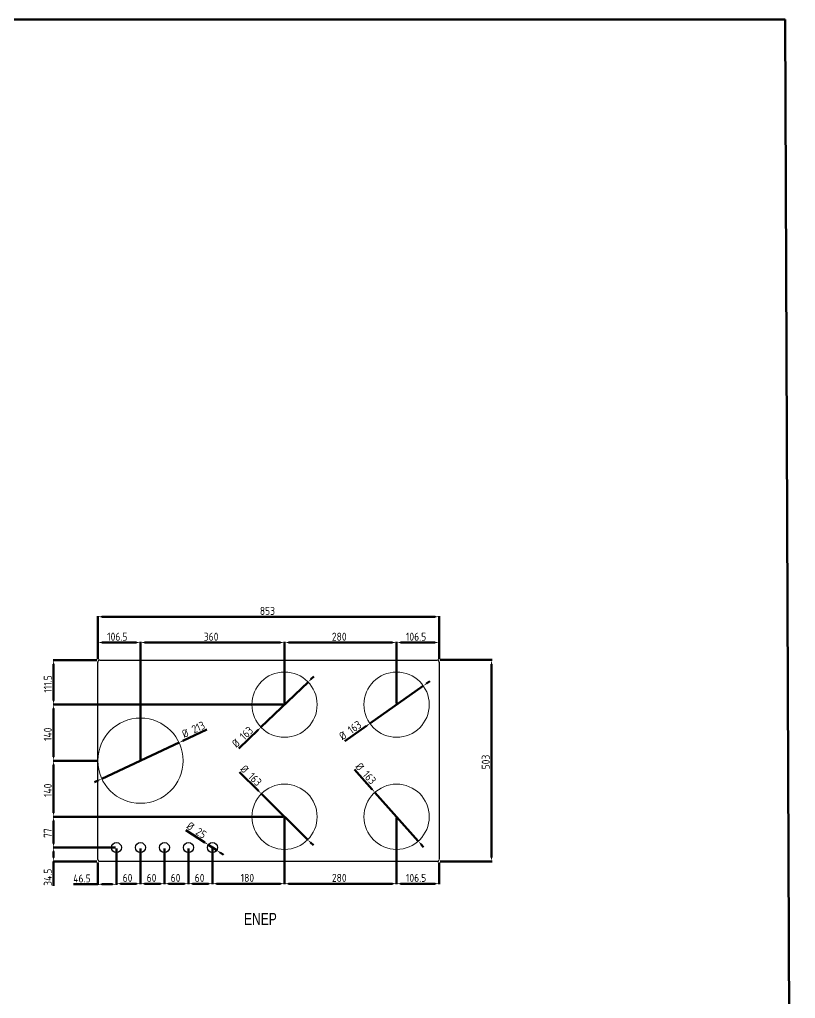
# Model space of a CAD drawing. Header units: millimetres. Extents: x 0 to 5589, y 0 to 7067.
# Drawn here: x 3651 to 5589, y 4432 to 6878 of the extents above; entities that cross this region are included whole.
import ezdxf

# ---------------------------------------------------------------- set-up
doc = ezdxf.new("R2010")
doc.units = ezdxf.units.MM
doc.linetypes.add('HIDDEN', pattern=[1.905, 1.27, -0.635])
for name, color, linetype, lineweight in [('BEM', 6, 'HIDDEN', 25), ('BEMATING', 5, 'Continuous', 50), ('CONTOUR', 255, 'HIDDEN', 25), ('SLD-0', 255, 'Continuous', 25)]:
    doc.layers.add(name, color=color, linetype=linetype, lineweight=lineweight)
doc.styles.add('SLDTEXTSTYLE0', font='ISOCP')
doc.styles.add('SLDTEXTSTYLE1', font='ISOCP', dxfattribs={"width": 0.96})
doc.styles.add('SLDTEXTSTYLE2', font='TXT', dxfattribs={"width": 0.75})
doc.dimstyles.new('SLDDIMSTYLE3', dxfattribs={"dimtxt": 20, "dimasz": 3.556, "dimexe": 0, "dimexo": 0.0625, "dimgap": 5, "dimtad": 1, "dimdec": 1, "dimrnd": 1e-09, "dimzin": 12, "dimdsep": 46, "dimtxsty": 'SLDTEXTSTYLE0', "dimblk1": 'NONE', "dimblk2": 'NONE', "dimsah": 1, "dimcen": 0.09, "dimadec": 0, "dimazin": 3, "dimtfac": 1, "dimtdec": 1, "dimtofl": 0, "dimtmove": 0, "dimatfit": 3, "dimldrblk": 'NONE', "dimfxl": 1, "dimfrac": 2, "dimtolj": 1, "dimtzin": 12, "dimarcsym": 0})
doc.dimstyles.new('SLDDIMSTYLE4', dxfattribs={"dimtxt": 20, "dimasz": 3.556, "dimexe": 0, "dimexo": 0.0625, "dimgap": 5, "dimtad": 1, "dimdec": 0, "dimrnd": 1e-09, "dimzin": 12, "dimdsep": 46, "dimtxsty": 'SLDTEXTSTYLE0', "dimblk1": 'NONE', "dimblk2": 'NONE', "dimsah": 1, "dimcen": 0.09, "dimadec": 0, "dimazin": 3, "dimtfac": 1, "dimtdec": 1, "dimtofl": 0, "dimtmove": 0, "dimatfit": 3, "dimldrblk": 'NONE', "dimfxl": 1, "dimfrac": 2, "dimtolj": 1, "dimtzin": 12, "dimarcsym": 0})
doc.dimstyles.new('SLDDIMSTYLE5', dxfattribs={"dimtxt": 20, "dimasz": 3.556, "dimexe": 0, "dimexo": 0.0625, "dimgap": 5, "dimtad": 1, "dimdec": 0, "dimrnd": 1e-09, "dimzin": 12, "dimdsep": 46, "dimtxsty": 'SLDTEXTSTYLE0', "dimblk1": 'NONE', "dimblk2": 'NONE', "dimsah": 1, "dimcen": 0, "dimadec": 0, "dimazin": 3, "dimtfac": 1, "dimtdec": 1, "dimtmove": 0, "dimatfit": 3, "dimldrblk": 'NONE', "dimfxl": 1, "dimfrac": 2, "dimtolj": 1, "dimtzin": 12, "dimarcsym": 0})

# ---------------------------------------------------------------- blocks, each defined once
blk = doc.blocks.new('_D_158')
at = {"layer": 'BEMATING'}
for p, q in [((4593, 4883.8), (4593, 4717.5)), ((4699.5, 4772.2), (4699.5, 4717.5)), ((4689.5, 4719), (4603, 4719))]:
    blk.add_line(p, q, dxfattribs=at)
for points in [[(4603, 4720.7), (4603, 4717.3), (4593, 4719)], [(4689.5, 4720.7), (4689.5, 4717.3), (4699.5, 4719)]]:
    blk.add_solid(points, dxfattribs=at)
at = {"layer": 'BEMATING', "insert": (4616.4, 4743.5), "char_height": 20, "attachment_point": 1, "style": 'SLDTEXTSTYLE1'}
blk.add_mtext('106.5', dxfattribs=at)
blk = doc.blocks.new('_None')
blk = doc.blocks.new('_D_159')
at = {"layer": 'BEMATING'}
for p, q in [((4313, 4883.8), (4313, 4717.5)), ((4593, 4883.8), (4593, 4717.5)), ((4583, 4719), (4323, 4719))]:
    blk.add_line(p, q, dxfattribs=at)
for points in [[(4323, 4720.7), (4323, 4717.3), (4313, 4719)], [(4583, 4720.7), (4583, 4717.3), (4593, 4719)]]:
    blk.add_solid(points, dxfattribs=at)
at = {"layer": 'BEMATING', "insert": (4431.4, 4743.5), "char_height": 20, "attachment_point": 1, "style": 'SLDTEXTSTYLE1'}
blk.add_mtext('280', dxfattribs=at)
blk = doc.blocks.new('_D_160')
at = {"layer": 'BEMATING'}
for p, q in [((4313, 4883.8), (4313, 4717.5)), ((4133, 4806.8), (4133, 4717.5)), ((4303, 4719), (4143, 4719))]:
    blk.add_line(p, q, dxfattribs=at)
for points in [[(4143, 4720.7), (4143, 4717.3), (4133, 4719)], [(4303, 4720.7), (4303, 4717.3), (4313, 4719)]]:
    blk.add_solid(points, dxfattribs=at)
at = {"layer": 'BEMATING', "insert": (4203.5, 4743.5), "char_height": 20, "attachment_point": 1, "style": 'SLDTEXTSTYLE1'}
blk.add_mtext('180', dxfattribs=at)
blk = doc.blocks.new('_D_161')
at = {"layer": 'BEMATING'}
for p, q in [((4073, 4806.8), (4073, 4717.5)), ((4133, 4806.8), (4133, 4717.5)), ((4123, 4719), (4083, 4719))]:
    blk.add_line(p, q, dxfattribs=at)
for points in [[(4083, 4720.7), (4083, 4717.3), (4073, 4719)], [(4123, 4720.7), (4123, 4717.3), (4133, 4719)]]:
    blk.add_solid(points, dxfattribs=at)
at = {"layer": 'BEMATING', "insert": (4088.6, 4743.5), "char_height": 20, "attachment_point": 1, "style": 'SLDTEXTSTYLE1'}
blk.add_mtext('60', dxfattribs=at)
blk = doc.blocks.new('_D_162')
at = {"layer": 'BEMATING'}
for p, q in [((4013, 4806.8), (4013, 4717.5)), ((4073, 4806.8), (4073, 4717.5)), ((4063, 4719), (4023, 4719))]:
    blk.add_line(p, q, dxfattribs=at)
for points in [[(4023, 4720.7), (4023, 4717.3), (4013, 4719)], [(4063, 4720.7), (4063, 4717.3), (4073, 4719)]]:
    blk.add_solid(points, dxfattribs=at)
at = {"layer": 'BEMATING', "insert": (4028.6, 4743.5), "char_height": 20, "attachment_point": 1, "style": 'SLDTEXTSTYLE1'}
blk.add_mtext('60', dxfattribs=at)
blk = doc.blocks.new('_D_163')
at = {"layer": 'BEMATING'}
for p, q in [((3953, 4806.8), (3953, 4717.5)), ((4013, 4806.8), (4013, 4717.5)), ((4003, 4719), (3963, 4719))]:
    blk.add_line(p, q, dxfattribs=at)
for points in [[(3963, 4720.7), (3963, 4717.3), (3953, 4719)], [(4003, 4720.7), (4003, 4717.3), (4013, 4719)]]:
    blk.add_solid(points, dxfattribs=at)
at = {"layer": 'BEMATING', "insert": (3968.6, 4743.5), "char_height": 20, "attachment_point": 1, "style": 'SLDTEXTSTYLE1'}
blk.add_mtext('60', dxfattribs=at)
blk = doc.blocks.new('_D_164')
at = {"layer": 'BEMATING'}
for p, q in [((3893, 4806.8), (3893, 4717.5)), ((3953, 4806.8), (3953, 4717.5)), ((3943, 4719), (3903, 4719))]:
    blk.add_line(p, q, dxfattribs=at)
for points in [[(3903, 4720.7), (3903, 4717.3), (3893, 4719)], [(3943, 4720.7), (3943, 4717.3), (3953, 4719)]]:
    blk.add_solid(points, dxfattribs=at)
at = {"layer": 'BEMATING', "insert": (3908.6, 4743.5), "char_height": 20, "attachment_point": 1, "style": 'SLDTEXTSTYLE1'}
blk.add_mtext('60', dxfattribs=at)
blk = doc.blocks.new('_D_165')
at = {"layer": 'BEMATING'}
for p, q in [((3893, 4806.8), (3893, 4716)), ((3846.5, 4772.3), (3846.5, 4716)), ((3846.5, 4717.5), (3785.7, 4717.5)), ((3883, 4717.5), (3856.5, 4717.5))]:
    blk.add_line(p, q, dxfattribs=at)
for points in [[(3856.5, 4719.2), (3856.5, 4715.8), (3846.5, 4717.5)], [(3883, 4719.2), (3883, 4715.8), (3893, 4717.5)]]:
    blk.add_solid(points, dxfattribs=at)
at = {"layer": 'BEMATING', "insert": (3785.3, 4742), "char_height": 20, "attachment_point": 1, "style": 'SLDTEXTSTYLE1'}
blk.add_mtext('46.5', dxfattribs=at)
blk = doc.blocks.new('_D_166')
at = {"layer": 'BEMATING'}
for p, q in [((3890.5, 4809.3), (3734.6, 4809.3)), ((3736.1, 4799.3), (3736.1, 4784.8)), ((3844, 4774.8), (3734.6, 4774.8)), ((3736.1, 4774.8), (3736.1, 4714))]:
    blk.add_line(p, q, dxfattribs=at)
for points in [[(3734.4, 4799.3), (3737.8, 4799.3), (3736.1, 4809.3)], [(3734.4, 4784.8), (3737.8, 4784.8), (3736.1, 4774.8)]]:
    blk.add_solid(points, dxfattribs=at)
at = {"layer": 'BEMATING', "insert": (3711.6, 4713.6), "char_height": 20, "attachment_point": 1, "rotation": 90, "style": 'SLDTEXTSTYLE1'}
blk.add_mtext('34.5', dxfattribs=at)
blk = doc.blocks.new('_D_167')
at = {"layer": 'BEMATING'}
for p, q in [((4310.5, 4886.3), (3734.6, 4886.3)), ((3736.1, 4819.3), (3736.1, 4876.3)), ((3890.5, 4809.3), (3734.6, 4809.3))]:
    blk.add_line(p, q, dxfattribs=at)
for points in [[(3734.4, 4876.3), (3737.8, 4876.3), (3736.1, 4886.3)], [(3734.4, 4819.3), (3737.8, 4819.3), (3736.1, 4809.3)]]:
    blk.add_solid(points, dxfattribs=at)
at = {"layer": 'BEMATING', "insert": (3711.6, 4833.3), "char_height": 20, "attachment_point": 1, "rotation": 90, "style": 'SLDTEXTSTYLE1'}
blk.add_mtext('77', dxfattribs=at)
blk = doc.blocks.new('_D_168')
at = {"layer": 'BEMATING'}
for p, q in [((3844, 5026.3), (3734.6, 5026.3)), ((3736.1, 4896.3), (3736.1, 5016.3)), ((4310.5, 4886.3), (3734.6, 4886.3))]:
    blk.add_line(p, q, dxfattribs=at)
for points in [[(3734.4, 5016.3), (3737.8, 5016.3), (3736.1, 5026.3)], [(3734.4, 4896.3), (3737.8, 4896.3), (3736.1, 4886.3)]]:
    blk.add_solid(points, dxfattribs=at)
at = {"layer": 'BEMATING', "insert": (3711.6, 4935.6), "char_height": 20, "attachment_point": 1, "rotation": 90, "style": 'SLDTEXTSTYLE1'}
blk.add_mtext('140', dxfattribs=at)
blk = doc.blocks.new('_D_169')
at = {"layer": 'BEMATING'}
for p, q in [((4310.5, 5166.3), (3734.6, 5166.3)), ((3736.1, 5036.3), (3736.1, 5156.3)), ((3844, 5026.3), (3734.6, 5026.3))]:
    blk.add_line(p, q, dxfattribs=at)
for points in [[(3734.4, 5156.3), (3737.8, 5156.3), (3736.1, 5166.3)], [(3734.4, 5036.3), (3737.8, 5036.3), (3736.1, 5026.3)]]:
    blk.add_solid(points, dxfattribs=at)
at = {"layer": 'BEMATING', "insert": (3711.6, 5075.6), "char_height": 20, "attachment_point": 1, "rotation": 90, "style": 'SLDTEXTSTYLE1'}
blk.add_mtext('140', dxfattribs=at)
blk = doc.blocks.new('_D_170')
at = {"layer": 'BEMATING'}
for p, q in [((3843.9, 5277.7), (3734.6, 5277.7)), ((3736.1, 5176.3), (3736.1, 5267.7)), ((4310.5, 5166.3), (3734.6, 5166.3))]:
    blk.add_line(p, q, dxfattribs=at)
for points in [[(3734.4, 5267.7), (3737.8, 5267.7), (3736.1, 5277.7)], [(3734.4, 5176.3), (3737.8, 5176.3), (3736.1, 5166.3)]]:
    blk.add_solid(points, dxfattribs=at)
at = {"layer": 'BEMATING', "insert": (3711.6, 5196.2), "char_height": 20, "attachment_point": 1, "rotation": 90, "style": 'SLDTEXTSTYLE1'}
blk.add_mtext('111.5', dxfattribs=at)
blk = doc.blocks.new('_D_171')
at = {"layer": 'BEMATING'}
for p, q in [((3953, 5280.3), (3953, 5323)), ((3963, 5321.5), (4303, 5321.5)), ((4313, 5168.8), (4313, 5323))]:
    blk.add_line(p, q, dxfattribs=at)
for points in [[(3963, 5323.2), (3963, 5319.9), (3953, 5321.5)], [(4303, 5323.2), (4303, 5319.9), (4313, 5321.5)]]:
    blk.add_solid(points, dxfattribs=at)
at = {"layer": 'BEMATING', "insert": (4111.4, 5346), "char_height": 20, "attachment_point": 1, "style": 'SLDTEXTSTYLE1'}
blk.add_mtext('360', dxfattribs=at)
blk = doc.blocks.new('_D_172')
at = {"layer": 'BEMATING'}
for p, q in [((4313, 5168.8), (4313, 5323)), ((4323, 5321.5), (4583, 5321.5)), ((4593, 5168.8), (4593, 5323))]:
    blk.add_line(p, q, dxfattribs=at)
for points in [[(4323, 5323.2), (4323, 5319.9), (4313, 5321.5)], [(4583, 5323.2), (4583, 5319.9), (4593, 5321.5)]]:
    blk.add_solid(points, dxfattribs=at)
at = {"layer": 'BEMATING', "insert": (4431.4, 5346), "char_height": 20, "attachment_point": 1, "style": 'SLDTEXTSTYLE1'}
blk.add_mtext('280', dxfattribs=at)
blk = doc.blocks.new('_D_173')
at = {"layer": 'BEMATING'}
for p, q in [((4593, 5168.8), (4593, 5323)), ((4603, 5321.5), (4689.5, 5321.5)), ((4699.5, 5280.2), (4699.5, 5323))]:
    blk.add_line(p, q, dxfattribs=at)
for points in [[(4603, 5323.2), (4603, 5319.9), (4593, 5321.5)], [(4689.5, 5323.2), (4689.5, 5319.9), (4699.5, 5321.5)]]:
    blk.add_solid(points, dxfattribs=at)
at = {"layer": 'BEMATING', "insert": (4616.4, 5346), "char_height": 20, "attachment_point": 1, "style": 'SLDTEXTSTYLE1'}
blk.add_mtext('106.5', dxfattribs=at)
blk = doc.blocks.new('_D_174')
at = {"layer": 'BEMATING'}
for p, q in [((4702, 5277.8), (4831.7, 5277.8)), ((4830.2, 5267.8), (4830.2, 4784.7)), ((4702, 4774.7), (4831.7, 4774.7))]:
    blk.add_line(p, q, dxfattribs=at)
for points in [[(4828.5, 5267.8), (4831.9, 5267.8), (4830.2, 5277.8)], [(4828.5, 4784.7), (4831.9, 4784.7), (4830.2, 4774.7)]]:
    blk.add_solid(points, dxfattribs=at)
at = {"layer": 'BEMATING', "insert": (4805.7, 5004.6), "char_height": 20, "attachment_point": 1, "rotation": 90, "style": 'SLDTEXTSTYLE1'}
blk.add_mtext('503', dxfattribs=at)
blk = doc.blocks.new('_D_175')
at = {"layer": 'BEMATING'}
for p, q in [((3846.5, 5280.2), (3846.5, 5387.4)), ((4689.5, 5385.9), (3856.5, 5385.9)), ((4699.5, 5280.3), (4699.5, 5387.4))]:
    blk.add_line(p, q, dxfattribs=at)
for points in [[(3856.5, 5387.6), (3856.5, 5384.2), (3846.5, 5385.9)], [(4689.5, 5387.6), (4689.5, 5384.2), (4699.5, 5385.9)]]:
    blk.add_solid(points, dxfattribs=at)
at = {"layer": 'BEMATING', "insert": (4251.4, 5410.4), "char_height": 20, "attachment_point": 1, "style": 'SLDTEXTSTYLE1'}
blk.add_mtext('853', dxfattribs=at)
blk = doc.blocks.new('_D_176')
at = {"layer": 'BEMATING'}
for p, q in [((4379.1, 5229.5), (4386.3, 5236.5)), ((4371.9, 5222.6), (4254.2, 5109.9)), ((4198.7, 5056.7), (4246.9, 5103))]:
    blk.add_line(p, q, dxfattribs=at)
for points in [[(4377.9, 5230.7), (4380.3, 5228.3), (4371.9, 5222.6)], [(4245.8, 5104.2), (4248.1, 5101.8), (4254.2, 5109.9)]]:
    blk.add_solid(points, dxfattribs=at)
at = {"layer": 'BEMATING', "char_height": 20, "attachment_point": 1, "rotation": 43.7644, "style": 'SLDTEXTSTYLE1'}
for s, insert in [('163', (4198.8, 5090.7)), ('%%c', (4179.2, 5072))]:
    blk.add_mtext(s, dxfattribs=dict(at, insert=insert))
blk = doc.blocks.new('_D_177')
at = {"layer": 'BEMATING'}
for p, q in [((4200.4, 4997.6), (4248, 4950.6)), ((4371, 4828.9), (4255.1, 4943.6)), ((4378.1, 4821.9), (4385.2, 4814.9))]:
    blk.add_line(p, q, dxfattribs=at)
for points in [[(4249.1, 4951.8), (4246.8, 4949.4), (4255.1, 4943.6)], [(4379.2, 4823.1), (4376.9, 4820.7), (4371, 4828.9)]]:
    blk.add_solid(points, dxfattribs=at)
at = {"layer": 'BEMATING', "char_height": 20, "attachment_point": 1, "rotation": 315.3154, "style": 'SLDTEXTSTYLE1'}
for s, insert in [('%%c', (4215.1, 5017.5)), ('163', (4234.4, 4998.4))]:
    blk.add_mtext(s, dxfattribs=dict(at, insert=insert))
blk = doc.blocks.new('_D_178')
at = {"layer": 'BEMATING'}
for p, q in [((4487.8, 5004.5), (4532.2, 4954.6)), ((4647.2, 4825.4), (4538.8, 4947.1)), ((4653.8, 4817.9), (4660.5, 4810.4))]:
    blk.add_line(p, q, dxfattribs=at)
for points in [[(4533.4, 4955.7), (4530.9, 4953.5), (4538.8, 4947.1)], [(4655.1, 4819), (4652.6, 4816.8), (4647.2, 4825.4)]]:
    blk.add_solid(points, dxfattribs=at)
at = {"layer": 'BEMATING', "char_height": 20, "attachment_point": 1, "rotation": 311.6683, "style": 'SLDTEXTSTYLE1'}
for s, insert in [('%%c', (4503.7, 5023.5)), ('163', (4521.7, 5003.2))]:
    blk.add_mtext(s, dxfattribs=dict(at, insert=insert))
blk = doc.blocks.new('_D_179')
at = {"layer": 'BEMATING'}
for p, q in [((4659.6, 5213.2), (4526.4, 5119.3)), ((4667.8, 5219), (4676, 5224.8)), ((4463.6, 5075), (4518.2, 5113.5))]:
    blk.add_line(p, q, dxfattribs=at)
for points in [[(4666.8, 5220.4), (4668.7, 5217.6), (4659.6, 5213.2)], [(4517.3, 5114.9), (4519.2, 5112.1), (4526.4, 5119.3)]]:
    blk.add_solid(points, dxfattribs=at)
at = {"layer": 'BEMATING', "char_height": 20, "attachment_point": 1, "rotation": 35.1999, "style": 'SLDTEXTSTYLE1'}
for s, insert in [('163', (4468.8, 5108.6)), ('%%c', (4446.6, 5092.9))]:
    blk.add_mtext(s, dxfattribs=dict(at, insert=insert))
blk = doc.blocks.new('_D_180')
at = {"layer": 'BEMATING'}
for p, q in [((4119.1, 5103.9), (4058.6, 5075.6)), ((3856.5, 4981.2), (4049.5, 5071.3)), ((3847.5, 4976.9), (3838.4, 4972.7))]:
    blk.add_line(p, q, dxfattribs=at)
for points in [[(4057.9, 5077.1), (4059.3, 5074.1), (4049.5, 5071.3)], [(3846.8, 4978.4), (3848.2, 4975.4), (3856.5, 4981.2)]]:
    blk.add_solid(points, dxfattribs=at)
at = {"layer": 'BEMATING', "char_height": 20, "attachment_point": 1, "rotation": 25.0496, "style": 'SLDTEXTSTYLE1'}
for s, insert in [('213', (4078.6, 5112)), ('%%c', (4054, 5100.5))]:
    blk.add_mtext(s, dxfattribs=dict(at, insert=insert))
blk = doc.blocks.new('_D_220')
at = {"layer": 'BEMATING'}
for p, q in [((4066.7, 4852.7), (4114.2, 4821.6)), ((4143.5, 4802.4), (4122.6, 4816.1)), ((4151.8, 4796.9), (4160.2, 4791.4))]:
    blk.add_line(p, q, dxfattribs=at)
for points in [[(4115.1, 4823), (4113.3, 4820.2), (4122.6, 4816.1)], [(4152.7, 4798.3), (4150.9, 4795.5), (4143.5, 4802.4)]]:
    blk.add_solid(points, dxfattribs=at)
at = {"layer": 'BEMATING', "char_height": 20, "attachment_point": 1, "rotation": 326.7606, "style": 'SLDTEXTSTYLE1'}
for s, insert in [('%%c', (4077.3, 4875.1)), ('25', (4100, 4860.2))]:
    blk.add_mtext(s, dxfattribs=dict(at, insert=insert))
blk = doc.blocks.new('_D_301')
at = {"layer": 'BEMATING'}
for p, q in [((3846.5, 5280.4), (3846.5, 5323)), ((3943, 5321.5), (3856.5, 5321.5)), ((3953, 5028.8), (3953, 5323))]:
    blk.add_line(p, q, dxfattribs=at)
for points in [[(3856.5, 5323.2), (3856.5, 5319.8), (3846.5, 5321.5)], [(3943, 5319.8), (3943, 5323.2), (3953, 5321.5)]]:
    blk.add_solid(points, dxfattribs=at)
at = {"layer": 'BEMATING', "insert": (3869.9, 5346), "char_height": 20, "attachment_point": 1, "style": 'SLDTEXTSTYLE1'}
blk.add_mtext('106.5', dxfattribs=at)

msp = doc.modelspace()

# ---------------------------------------------------------------- linework, layer by layer
at = {"layer": 'BEM', "linetype": 'HIDDEN', "lineweight": 25}
for p, q in [((3846.52, 4779.75), (3846.52, 5272.75)), ((3851.52, 5277.75), (4694.52, 5277.75)), ((4699.52, 5272.75), (4699.52, 4779.75)), ((4694.52, 4774.75), (3851.52, 4774.75))]:
    msp.add_line(p, q, dxfattribs=at)
for centre, start, end in [((3851.52, 5272.75), 90, 180), ((4694.52, 5272.75), 0, 90), ((3851.52, 4779.75), 180, 270), ((4694.52, 4779.75), 270, 0)]:
    msp.add_arc(centre, 5, start, end, dxfattribs=at)
at = {"layer": 'BEMATING'}
for p, q in [((1056.78, 6877.71), (5564.08, 6877.71)), ((5564.08, 6877.71), (5589.41, 548.24))]:
    msp.add_line(p, q, dxfattribs=at)
at = {"layer": 'CONTOUR', "color": 7, "linetype": 'Continuous', "lineweight": 18}
for centre, radius in [((4313.02, 5166.25), 81.5), ((4593.02, 5166.25), 81.5), ((3953.02, 5026.25), 106.5), ((4313.02, 4886.25), 81.5), ((4593.02, 4886.25), 81.5)]:
    msp.add_circle(centre, radius, dxfattribs=at)
at = {"layer": 'CONTOUR', "color": 7, "linetype": 'Continuous', "lineweight": 25}
for centre in [(3893.02, 4809.25), (3953.02, 4809.25), (4013.02, 4809.25), (4073.02, 4809.25), (4133.02, 4809.25)]:
    msp.add_circle(centre, 12.5, dxfattribs=at)

# ---------------------------------------------------------------- texts
at = {"layer": 'SLD-0', "insert": (4211.79, 4645.84), "char_height": 30, "attachment_point": 1, "style": 'SLDTEXTSTYLE2'}
msp.add_mtext('ENEP', dxfattribs=at)

# ---------------------------------------------------------------- dimensions: what is measured, and where the dimension line sits
at = {"layer": 'BEMATING'}
for base, p1, p2, dimstyle, picture, middle in [((4699.51, 5398.9), (3846.48, 5277.75), (4699.51, 5277.77), 'SLDDIMSTYLE4', '_D_175', (4272.99, 5398.9)), ((3953.02, 5334.49), (3846.5, 5277.88), (3953.02, 5026.25), 'SLDDIMSTYLE3', '_D_301', (3899.76, 5334.49)), ((3953.02, 5334.53), (4313.02, 5166.25), (3953.02, 5277.75), 'SLDDIMSTYLE4', '_D_171', (4133.02, 5334.53)), ((4313.02, 5334.54), (4593.02, 5166.25), (4313.02, 5166.25), 'SLDDIMSTYLE4', '_D_172', (4453.02, 5334.54)), ((4593.02, 5334.53), (4699.51, 5277.71), (4593.02, 5166.25), 'SLDDIMSTYLE3', '_D_173', (4646.26, 5334.53)), ((4313.02, 4732.01), (4133.02, 4809.25), (4313.02, 4886.25), 'SLDDIMSTYLE4', '_D_160', (4223.02, 4732.01)), ((4593.02, 4732.01), (4313.02, 4886.25), (4593.02, 4886.25), 'SLDDIMSTYLE4', '_D_159', (4453.02, 4732.01)), ((4699.52, 4732.01), (4593.02, 4886.25), (4699.52, 4774.74), 'SLDDIMSTYLE3', '_D_158', (4646.27, 4732.01)), ((3893.02, 4730.51), (3846.53, 4774.75), (3893.02, 4809.25), 'SLDDIMSTYLE3', '_D_165', (3811.12, 4730.51)), ((3953.02, 4732.01), (3893.02, 4809.25), (3953.02, 4809.25), 'SLDDIMSTYLE4', '_D_164', (3923.02, 4732.01)), ((4013.02, 4732.01), (3953.02, 4809.25), (4013.02, 4809.25), 'SLDDIMSTYLE4', '_D_163', (3983.02, 4732.01)), ((4073.02, 4732.01), (4013.02, 4809.25), (4073.02, 4809.25), 'SLDDIMSTYLE4', '_D_162', (4043.02, 4732.01)), ((4133.02, 4732.01), (4073.02, 4809.25), (4133.02, 4809.25), 'SLDDIMSTYLE4', '_D_161', (4103.02, 4732.01))]:
    dim = msp.add_linear_dim(base=base, p1=p1, p2=p2, dimstyle=dimstyle, dxfattribs=at)
    dim.commit()
    dim.dimension.update_dxf_attribs({"geometry": picture, "text_midpoint": middle, "dimtype": 160})
for base, p1, p2, dimstyle, picture, middle in [((3723.1, 5166.25), (3846.43, 5277.72), (4313.02, 5166.25), 'SLDDIMSTYLE3', '_D_170', (3723.1, 5221.99)), ((4817.2, 5277.76), (4699.51, 4774.73), (4699.51, 5277.76), 'SLDDIMSTYLE4', '_D_174', (4817.2, 5026.25)), ((3723.1, 5026.25), (4313.02, 5166.25), (3846.52, 5026.25), 'SLDDIMSTYLE4', '_D_169', (3723.1, 5096.25)), ((3723.1, 4886.25), (3846.52, 5026.25), (4313.02, 4886.25), 'SLDDIMSTYLE4', '_D_168', (3723.1, 4956.25)), ((3723.1, 4809.25), (4313.02, 4886.25), (3893.02, 4809.25), 'SLDDIMSTYLE4', '_D_167', (3723.1, 4847.75)), ((3723.1, 4809.25), (3846.52, 4774.79), (3893.02, 4809.25), 'SLDDIMSTYLE3', '_D_166', (3723.1, 4739.38))]:
    dim = msp.add_linear_dim(base=base, p1=p1, p2=p2, angle=90, dimstyle=dimstyle, dxfattribs=at)
    dim.commit()
    dim.dimension.update_dxf_attribs({"geometry": picture, "text_midpoint": middle, "dimtype": 160})
for p1, picture, middle in [((104.46, 125.13), '_D_176', (4210.2, 5085.78)), ((108.3, 121.82), '_D_179', (4479.36, 5101.99)), ((131.67, 167.42), '_D_180', (4087.86, 5103.62)), ((111.64, 118.77), '_D_178', (4516.36, 4991.94)), ((107.87, 122.2), '_D_177', (4229.79, 4986.85)), ((16.29, 18.96), '_D_220', (4093.38, 4850.77))]:
    dim = msp.add_diameter_dim_2p(p1=p1, p2=(0, 0), dimstyle='SLDDIMSTYLE5', dxfattribs=at)
    dim.commit()
    dim.dimension.update_dxf_attribs({"geometry": picture, "text_midpoint": middle, "dimtype": 163})

doc.saveas('drawing.dxf')
